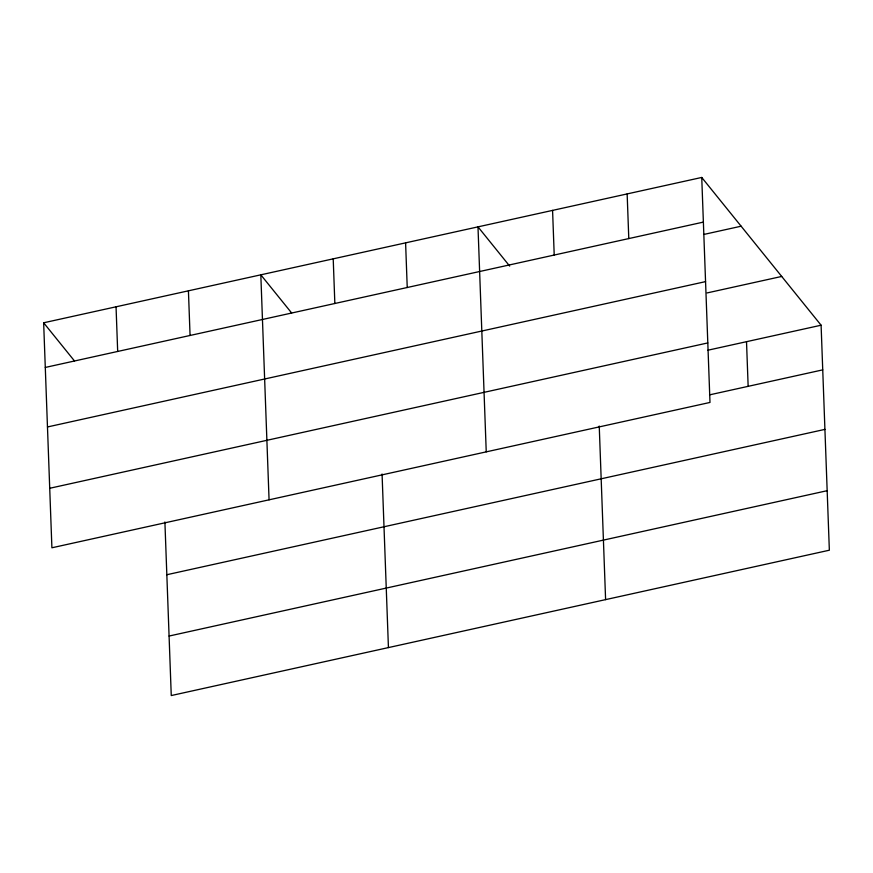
<?xml version="1.0" encoding="UTF-8"?>
<svg xmlns="http://www.w3.org/2000/svg" width="873" height="873" viewBox="0 0 873 873"><rect width="100%" height="100%" fill="white"/><g stroke="black" fill="none" stroke-linecap="round" stroke-linejoin="round"><path stroke-width="1.31" d="M701.739 177.448L709.989 402.442L51.9 547.786L43.65 322.792L701.739 177.448L821.1 325.214L829.35 550.208L171.261 695.552L164.899 521.978M45.287 367.446L703.376 222.102M703.834 234.444L741.133 226.205M47.469 426.962L705.559 281.619M707.13 292.924L781.706 276.446M49.717 488.28L707.807 342.925M707.894 350.215L821.1 325.214M709.531 394.869L822.737 369.868M166.83 574.729L824.92 429.385M169.078 636.046L827.168 490.691M509.668 266.09L477.989 226.86L486.239 451.854M291.647 312.992L260.82 274.831L269.07 499.825M43.65 322.792L74.478 360.953M746.513 341.681L748.15 386.346M627.152 193.915L628.789 238.58M599.238 426.057L605.6 599.631M552.576 210.393L554.213 255.047M405.596 242.847L407.233 287.512M382.068 474.017L388.43 647.591M333.213 258.834L334.85 303.498M188.426 290.818L190.063 335.472M116.044 306.805L117.68 351.459"/></g></svg>
